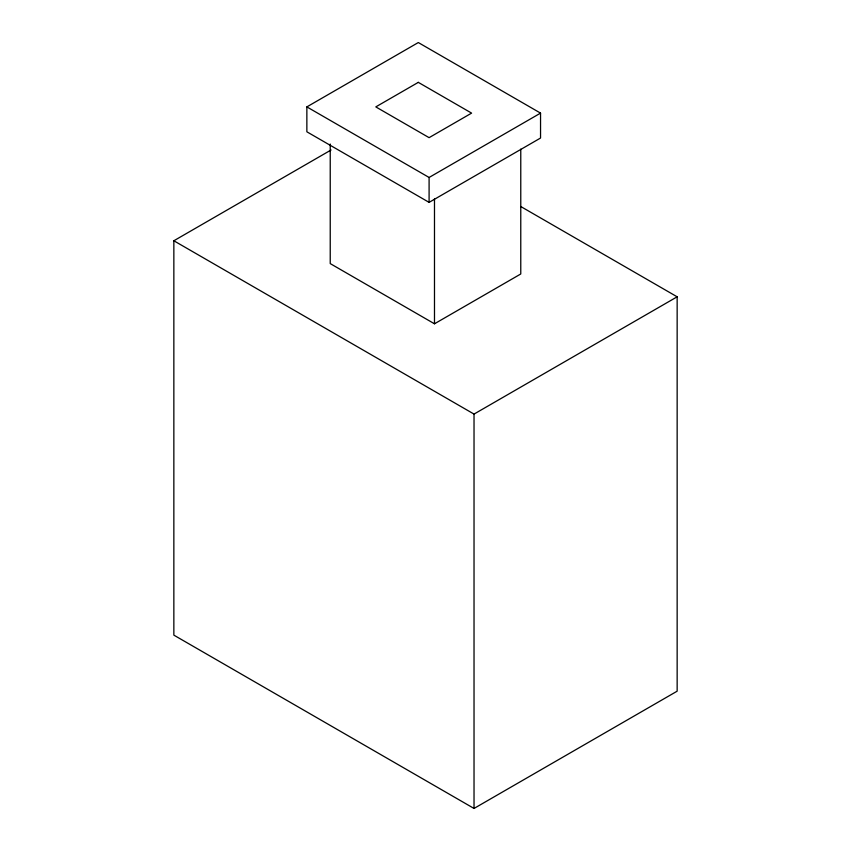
<?xml version="1.0" encoding="UTF-8"?>
<svg xmlns="http://www.w3.org/2000/svg" width="851" height="851" viewBox="0 0 851 851"><rect width="100%" height="100%" fill="white"/><g stroke="black" fill="none" stroke-linecap="round" stroke-linejoin="round"><path stroke-width="1.28" d="M306.86 106.896L418.309 42.55L540.545 113.119L540.545 138.032L429.095 202.368L306.86 131.799L306.86 106.896L429.095 177.465L540.545 113.119M520.738 206.506L677.151 296.808L677.151 691.182L474.028 808.45L173.849 635.133L173.849 240.769L331.06 149.999M330.231 144.042L330.231 263.597L434.489 323.795L520.769 273.979L520.769 149.116M173.849 240.769L474.028 414.086L677.151 296.808M474.028 414.086L474.028 808.45M434.489 198.921L434.489 323.795M429.095 177.465L429.095 202.368M418.309 82.356L375.802 106.896L429.095 137.66L471.603 113.119L418.309 82.356"/></g></svg>
